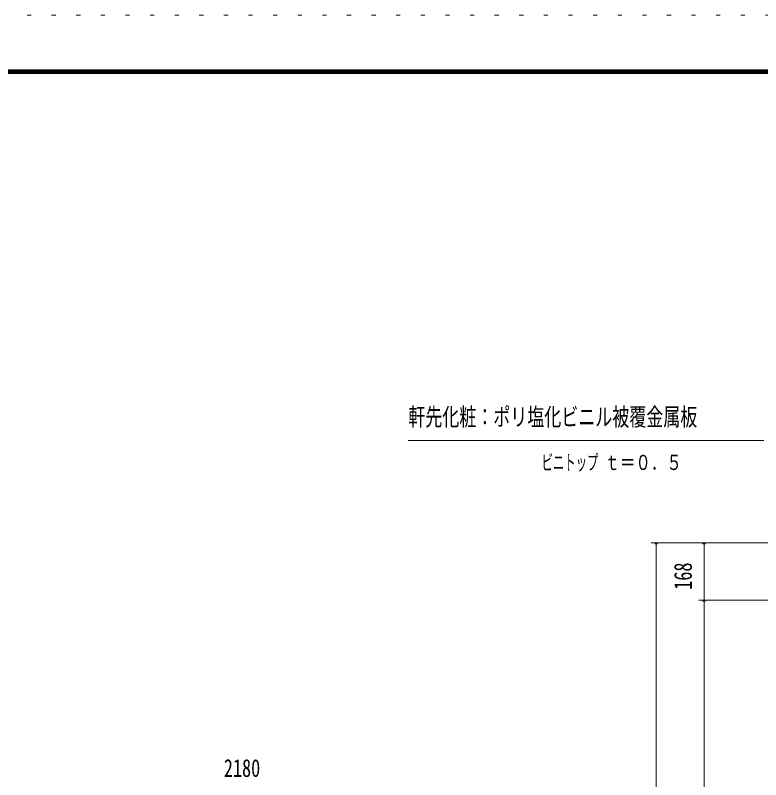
# Model space of a CAD drawing. Units: millimetres, scale not verified. Extents: x -26656 to 26658, y -10500 to 10500.
# Drawn here: x 10372 to 15824, y 4907 to 10500 of the extents above; entities that cross this region are included whole.
import ezdxf
from ezdxf.enums import TextEntityAlignment as Align

# ---------------------------------------------------------------- set-up
doc = ezdxf.new("R2010")
doc.units = ezdxf.units.MM
doc.header["$LTSCALE"] = 60
doc.linetypes.add('USER4', pattern=[3, 0.5, -2.5])
for name, color, linetype, lineweight in [('0-5_1-55DIM', 3, 'Continuous', 18), ('0-A_2-52DIM', 3, 'Continuous', 18), ('0-C_F-F1PAPER', 5, 'Continuous', 18), ('0-D_F-E_J_ADD', 5, 'USER4', 18)]:
    doc.layers.add(name, color=color, linetype=linetype, lineweight=lineweight)
doc.styles.add('ＭＳ ゴシック', font='')
doc.styles.get('ＭＳ ゴシック').set_extended_font_data('MS Gothic')

msp = doc.modelspace()

# ---------------------------------------------------------------- linework, layer by layer
at = {"layer": '0-A_2-52DIM'}
for p, q in [((15846.84, 7389.93), (13246.84, 7389.93)), ((16592.59, 6639.93), (15021.84, 6639.93)), ((15069.34, 6639.93), (15049.34, 6639.93)), ((15059.34, 6639.93), (15059.34, -1050.07)), ((15419.34, 6639.93), (15399.34, 6639.93)), ((15409.34, -655.07), (15409.34, 6639.93)), ((16840.21, 6219.93), (15371.84, 6219.93)), ((15419.34, 6219.93), (15399.34, 6219.93))]:
    msp.add_line(p, q, dxfattribs=at)
for centre in [(15059.34, 6639.93), (15409.34, 6639.93), (15409.34, 6219.93)]:
    msp.add_arc(centre, 10, 180, 0, dxfattribs=at)
at = {"layer": '0-C_F-F1PAPER'}
for p, q in [((-2541.75, 10100), (26158.25, 10100)), ((-2539.25, 10097.5), (26155.75, 10097.5)), ((-2536.75, 10095), (26153.25, 10095)), ((-2534.25, 10092.5), (26150.75, 10092.5)), ((-2531.75, 10090), (26148.25, 10090)), ((-2529.25, 10087.5), (26145.75, 10087.5)), ((-2526.75, 10085), (26143.25, 10085)), ((-2524.25, 10082.5), (26140.75, 10082.5)), ((-2521.75, 10080), (26138.25, 10080)), ((-2519.25, 10077.5), (26135.75, 10077.5)), ((-2516.75, 10075), (26133.25, 10075))]:
    msp.add_line(p, q, dxfattribs=at)
at = {"layer": '0-D_F-E_J_ADD'}
msp.add_lwpolyline([(-3041.75, -10500), (-3041.75, 10500), (26658.25, 10500)], dxfattribs=at)

# ---------------------------------------------------------------- texts
at = {"layer": '0-5_1-55DIM', "color": 7, "style": 'ＭＳ ゴシック', "width": 0.75}
msp.add_text('2180', height=130.2, dxfattribs=at).set_placement((11897.88, 4888.67), align=Align.BOTTOM_LEFT)
at = {"layer": '0-A_2-52DIM', "color": 7, "style": 'ＭＳ ゴシック'}
for s, height, width, p in [('軒先化粧：ポリ塩化ビニル被覆金属板', 130.2, 0.7, (13246.84, 7457.7)), ('ビニトップ ', 110.7, 0.55, (14221.84, 7139.93)), ('ｔ＝０．５', 110.7, 0.75, (14681.11, 7139.93))]:
    msp.add_text(s, height=height, dxfattribs=dict(at, width=width)).set_placement(p, align=Align.BOTTOM_LEFT)
at = {"layer": '0-A_2-52DIM', "color": 7, "style": 'ＭＳ ゴシック', "width": 0.75}
msp.add_text('168', height=130.2, rotation=90, dxfattribs=at).set_placement((15359.34, 6297.07), align=Align.BOTTOM_LEFT)

doc.saveas('drawing.dxf')
